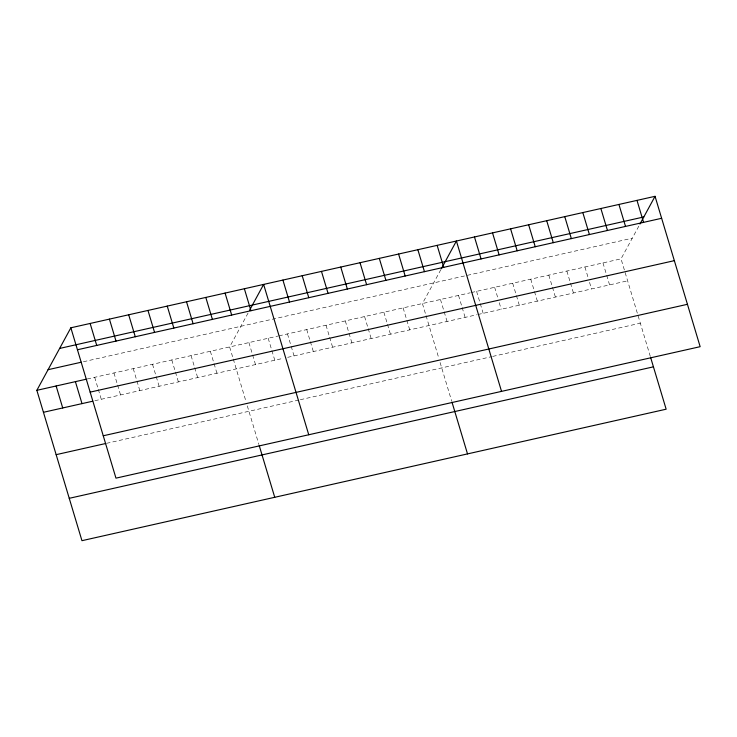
<?xml version="1.0" encoding="UTF-8"?>
<svg xmlns="http://www.w3.org/2000/svg" width="737" height="737" viewBox="0 0 737 737"><rect width="100%" height="100%" fill="white"/><g stroke="black" fill="none" stroke-linecap="round" stroke-linejoin="round"><path stroke-width="0.55" stroke-dasharray="3.69 2.76" d="M248.083 313.013L229.631 346.943L232.929 357.924M440.864 269.631L422.412 303.552L425.71 314.542M650.31 356.441L621.033 258.853L639.486 224.923M83.419 361.738L632.254 238.217M87.187 379.002L277.831 336.09M278.899 335.851L470.206 292.792M471.275 292.561L621.033 258.853M94.852 400.725L283.349 358.302M287.633 357.344L476.802 314.763M477.862 314.524L627.629 280.825M106.487 443.333L299.268 399.951M300.337 399.703L491.634 356.653M492.694 356.413L640.333 323.184M602.977 262.916L609.573 284.887M584.92 266.978L588.218 277.96M589.536 282.354L591.516 288.95M566.864 271.041L570.162 282.031M570.493 283.128L573.46 293.013M548.807 275.104L552.105 286.094M552.437 287.19L555.403 297.075M530.751 279.166L537.347 301.138M512.694 283.238L519.29 305.201M494.638 287.301L497.936 298.282M499.253 302.677L501.234 309.264M476.581 291.364L483.177 313.336M458.525 295.426L461.823 306.408M462.154 307.513L465.121 317.398M440.468 299.489L447.064 321.461M426.041 315.639L438.782 358.108M440.081 362.457L451.689 401.149M403.13 307.891L409.726 329.863M383.857 312.23L387.155 323.211M387.478 324.317L390.444 334.202M364.575 316.569L367.874 327.55M368.205 328.656L371.172 338.541M345.303 320.908L351.89 342.88M326.021 325.247L329.319 336.229M329.651 337.334L332.617 347.219M306.739 329.586L310.037 340.568M310.369 341.673L313.336 351.558M287.467 333.925L294.054 355.897M268.185 338.265L274.781 360.236M248.913 342.604L255.499 364.575M233.26 359.02L246.001 401.499M247.3 405.847L258.908 444.531M210.349 351.282L216.945 373.254M191.076 355.621L194.375 366.602M194.697 367.699L197.663 377.593M171.795 359.96L175.093 370.941M175.424 372.038L178.391 381.923M152.522 364.299L159.109 386.262M133.24 368.638L139.827 390.601M113.959 372.977L117.257 383.959M117.588 385.055L120.555 394.94M94.686 377.316L97.984 388.298M98.307 389.394L101.273 399.279"/><path stroke-width="1.11" d="M650.624 357.482L666.147 409.201L81.954 540.682L36.85 390.324L70.853 327.799L655.046 196.318L700.15 346.676L115.967 478.147L70.853 327.799M249.521 310.36L263.634 284.408L308.748 434.766M441.343 268.747L456.415 241.017L501.529 391.375M639.965 224.039L655.046 196.318M59.633 348.435L643.816 216.954M77.449 349.762L661.633 218.29M48.071 369.698L81.273 362.217M36.85 390.324L86.118 379.242M90.163 392.13L674.346 260.658M43.437 412.296L92.705 401.214M103.254 435.779L687.437 304.307M56.15 454.665L105.419 443.573M69.25 498.313L653.433 366.842M636.989 200.381L643.576 222.353M618.933 204.444L625.52 226.416M600.876 208.507L607.463 230.478M582.82 212.569L589.407 234.541M564.763 216.641L571.35 238.604M546.707 220.704L553.294 242.676M528.65 224.767L535.237 246.738M510.584 228.829L517.181 250.801M492.528 232.892L499.124 254.864M474.471 236.955L481.068 258.927M437.142 245.357L443.729 267.328M417.861 249.696L424.457 271.667M452.002 402.19L467.516 453.909M398.588 254.035L405.175 276.007M379.306 258.374L385.902 280.346M360.024 262.713L366.621 284.685M340.752 267.052L347.339 289.024M321.47 271.391L328.066 293.363M302.198 275.73L308.785 297.702M282.916 280.069L289.503 302.041M244.362 288.747L250.948 310.719M225.08 293.086L231.676 315.058M259.221 445.572L274.735 497.291M205.807 297.426L212.394 319.397M186.525 301.765L193.112 323.736M167.244 306.104L173.84 328.076M147.971 310.443L154.558 332.415M128.689 314.782L135.286 336.754M109.417 319.121L116.004 341.093M90.135 323.46L96.722 345.423M75.404 381.655L82 403.618M56.132 385.995L62.719 407.957"/></g></svg>
